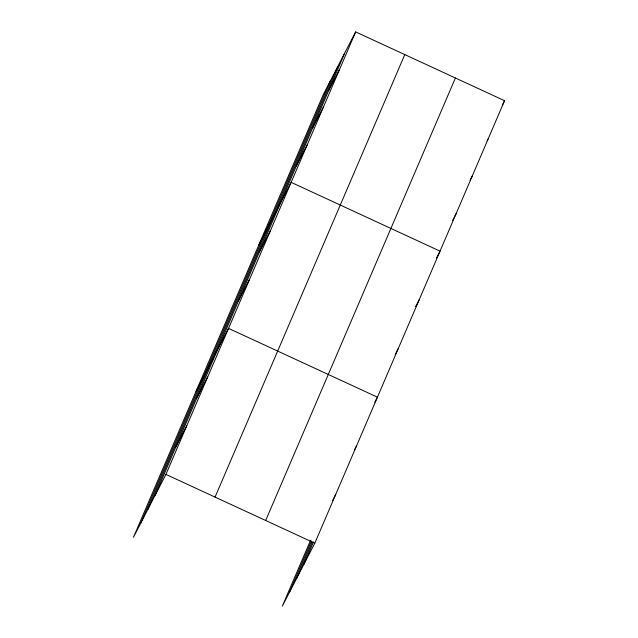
<?xml version="1.0" encoding="UTF-8"?>
<svg xmlns="http://www.w3.org/2000/svg" width="638" height="638" viewBox="0 0 638 638"><rect width="100%" height="100%" fill="white"/><g stroke="black" fill="none" stroke-linecap="round" stroke-linejoin="round"><path stroke-width="0.96" d="M140.543 523.567L330.277 81.066M147.849 509.411L337.582 66.91M154.946 495.67L344.672 53.169M355.653 31.9L323.187 94.807L133.454 537.308L165.92 474.401L355.653 31.9L504.546 100.692L314.813 543.193L282.347 606.1L310.562 540.298M215.054 497.106L404.787 54.605M265.679 520.496L455.412 77.995M289.445 592.359L311.472 540.984M296.75 578.203L312.205 542.148M303.84 564.463L313.497 541.933M328.546 90.779L339.528 69.51M312.421 128.398L323.394 107.128M296.295 166.008L307.269 144.738M258.677 245.255L291.143 182.348L440.037 251.141L436.528 257.951M259.291 252.297L270.273 231.028M238.421 300.969L249.402 279.699M196.065 391.277L228.532 328.379L377.425 397.171L374.793 402.275M196.679 398.319L207.661 377.05M175.809 446.999L186.79 425.729M502.353 104.951L504.546 100.692M487.105 140.862L488.421 138.31M470.094 180.171L472.295 175.921M452.653 220.341L456.17 213.531M415.657 306.623L419.166 299.82M395.225 354.449L398.295 348.492M354.361 450.101L356.554 445.842M332.613 500.479L335.684 494.522M165.92 474.401L314.813 543.193"/></g></svg>
